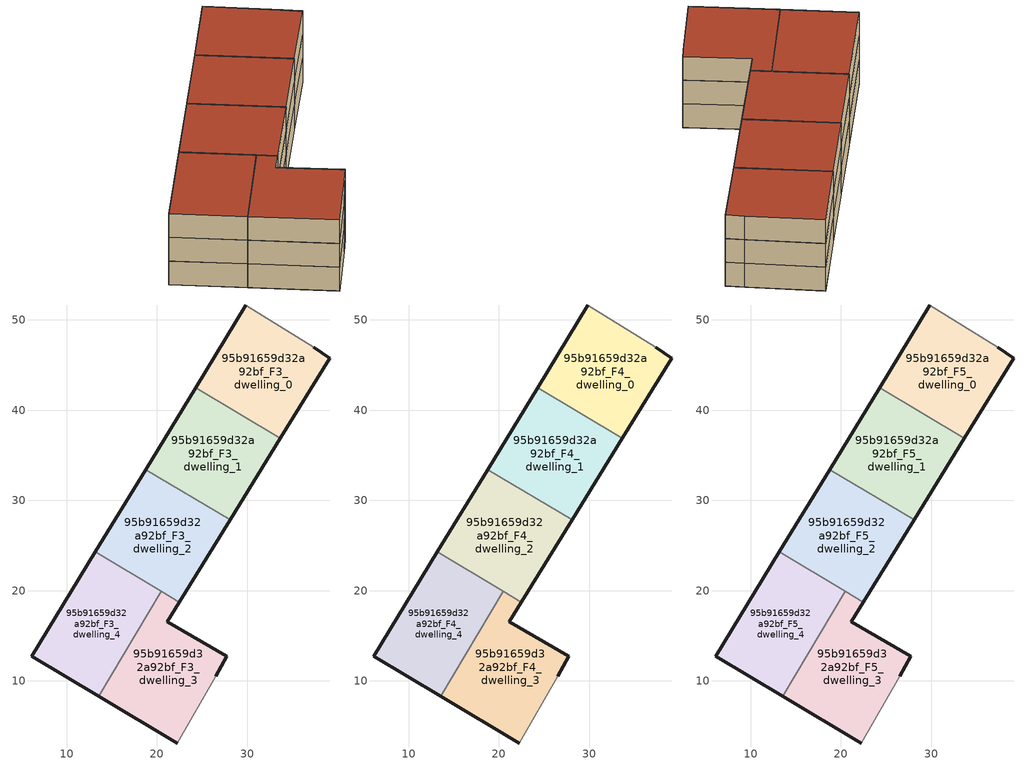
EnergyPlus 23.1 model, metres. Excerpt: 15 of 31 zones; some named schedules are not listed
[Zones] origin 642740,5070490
95b91659d32a92bf_F3_dwelling_0
 floor to 95b91659d32a92bf_F2_dwelling_0 (EU_floor_Construction): 33.69,36.89 39.16,45.74 37.36,46.95 29.85,51.65 24.28,42.5 z9
 wall outside (EU_wall_Construction): 24.28,42.5 29.85,51.65 / 37.36,46.95 39.16,45.74 33.69,36.89 z9:12
 wall to 95b91659d32a92bf_F3_dwelling_1 (EU_wall_Construction): 33.69,36.89 24.28,42.5 z9:12
 wall adiabatic (EU_wall_Construction): 29.85,51.65 37.36,46.95 z9:12
95b91659d32a92bf_F3_dwelling_1
 floor to 95b91659d32a92bf_F2_dwelling_1 (EU_floor_Construction): 28.11,27.83 33.69,36.89 24.28,42.5 18.74,33.42 z9
 wall outside (EU_wall_Construction): 18.74,33.42 24.28,42.5 / 33.69,36.89 28.11,27.83 z9:12
 wall to 95b91659d32a92bf_F3_dwelling_2 (EU_wall_Construction): 28.11,27.83 18.74,33.42 z9:12
95b91659d32a92bf_F3_dwelling_2
 floor to 95b91659d32a92bf_F2_dwelling_2 (EU_floor_Construction): 22.49,18.73 28.11,27.83 18.74,33.42 13.17,24.29 z9
 wall outside (EU_wall_Construction): 13.17,24.29 18.74,33.42 / 28.11,27.83 22.49,18.73 z9:12
 wall to 95b91659d32a92bf_F3_dwelling_4 (EU_wall_Construction): 20.5,19.93 13.17,24.29 z9:12
 wall to 95b91659d32a92bf_F3_dwelling_3 (EU_wall_Construction): 22.49,18.73 20.5,19.93 z9:12
95b91659d32a92bf_F3_dwelling_3
 floor to 95b91659d32a92bf_F2_dwelling_3 (EU_floor_Construction): 22.23,3.12 26.54,10.52 27.74,12.72 21.14,16.53 22.49,18.73 20.5,19.93 13.56,8.29 z9
 wall outside (EU_wall_Construction): 22.23,3.12 13.56,8.29 / 22.49,18.73 21.14,16.53 27.74,12.72 26.54,10.52 z9:12
 wall to 95b91659d32a92bf_F3_dwelling_4 (EU_wall_Construction): 13.56,8.29 20.5,19.93 z9:12
 wall adiabatic (EU_wall_Construction): 26.54,10.52 22.23,3.12 z9:12
95b91659d32a92bf_F3_dwelling_4
 floor to 95b91659d32a92bf_F2_dwelling_4 (EU_floor_Construction): 13.56,8.29 20.5,19.93 13.17,24.29 6.12,12.73 z9
 wall outside (EU_wall_Construction): 13.56,8.29 6.12,12.73 13.17,24.29 z9:12
95b91659d32a92bf_F4_dwelling_0
 floor to 95b91659d32a92bf_F3_dwelling_0 (EU_floor_Construction): 33.69,36.89 39.16,45.74 37.36,46.95 29.85,51.65 24.28,42.5 z12
 wall outside (EU_wall_Construction): 24.28,42.5 29.85,51.65 / 37.36,46.95 39.16,45.74 33.69,36.89 z12:15
 wall to 95b91659d32a92bf_F4_dwelling_1 (EU_wall_Construction): 33.69,36.89 24.28,42.5 z12:15
 wall adiabatic (EU_wall_Construction): 29.85,51.65 37.36,46.95 z12:15
95b91659d32a92bf_F4_dwelling_1
 floor to 95b91659d32a92bf_F3_dwelling_1 (EU_floor_Construction): 28.11,27.83 33.69,36.89 24.28,42.5 18.74,33.42 z12
 wall outside (EU_wall_Construction): 18.74,33.42 24.28,42.5 / 33.69,36.89 28.11,27.83 z12:15
 wall to 95b91659d32a92bf_F4_dwelling_2 (EU_wall_Construction): 28.11,27.83 18.74,33.42 z12:15
95b91659d32a92bf_F4_dwelling_2
 floor to 95b91659d32a92bf_F3_dwelling_2 (EU_floor_Construction): 22.49,18.73 28.11,27.83 18.74,33.42 13.17,24.29 z12
 wall outside (EU_wall_Construction): 13.17,24.29 18.74,33.42 / 28.11,27.83 22.49,18.73 z12:15
 wall to 95b91659d32a92bf_F4_dwelling_4 (EU_wall_Construction): 20.5,19.93 13.17,24.29 z12:15
 wall to 95b91659d32a92bf_F4_dwelling_3 (EU_wall_Construction): 22.49,18.73 20.5,19.93 z12:15
95b91659d32a92bf_F4_dwelling_3
 floor to 95b91659d32a92bf_F3_dwelling_3 (EU_floor_Construction): 22.23,3.12 26.54,10.52 27.74,12.72 21.14,16.53 22.49,18.73 20.5,19.93 13.56,8.29 z12
 wall outside (EU_wall_Construction): 22.23,3.12 13.56,8.29 / 22.49,18.73 21.14,16.53 27.74,12.72 26.54,10.52 z12:15
 wall to 95b91659d32a92bf_F4_dwelling_4 (EU_wall_Construction): 13.56,8.29 20.5,19.93 z12:15
 wall adiabatic (EU_wall_Construction): 26.54,10.52 22.23,3.12 z12:15
95b91659d32a92bf_F4_dwelling_4
 floor to 95b91659d32a92bf_F3_dwelling_4 (EU_floor_Construction): 13.56,8.29 20.5,19.93 13.17,24.29 6.12,12.73 z12
 wall outside (EU_wall_Construction): 13.56,8.29 6.12,12.73 13.17,24.29 z12:15
95b91659d32a92bf_F5_dwelling_0
 floor to 95b91659d32a92bf_F4_dwelling_0 (EU_floor_Construction): 33.69,36.89 39.16,45.74 37.36,46.95 29.85,51.65 24.28,42.5 z15
 wall outside (EU_wall_Construction): 24.28,42.5 29.85,51.65 / 37.36,46.95 39.16,45.74 33.69,36.89 z15:18
 wall to 95b91659d32a92bf_F5_dwelling_1 (EU_wall_Construction): 33.69,36.89 24.28,42.5 z15:18
 wall adiabatic (EU_wall_Construction): 29.85,51.65 37.36,46.95 z15:18
 roof outside (EU_roof_Construction): 37.36,46.95 39.16,45.74 33.69,36.89 24.28,42.5 29.85,51.65 z18
95b91659d32a92bf_F5_dwelling_1
 floor to 95b91659d32a92bf_F4_dwelling_1 (EU_floor_Construction): 28.11,27.83 33.69,36.89 24.28,42.5 18.74,33.42 z15
 wall outside (EU_wall_Construction): 18.74,33.42 24.28,42.5 / 33.69,36.89 28.11,27.83 z15:18
 wall to 95b91659d32a92bf_F5_dwelling_2 (EU_wall_Construction): 28.11,27.83 18.74,33.42 z15:18
 roof outside (EU_roof_Construction): 33.69,36.89 28.11,27.83 18.74,33.42 24.28,42.5 z18
95b91659d32a92bf_F5_dwelling_2
 floor to 95b91659d32a92bf_F4_dwelling_2 (EU_floor_Construction): 22.49,18.73 28.11,27.83 18.74,33.42 13.17,24.29 z15
 wall outside (EU_wall_Construction): 13.17,24.29 18.74,33.42 / 28.11,27.83 22.49,18.73 z15:18
 wall to 95b91659d32a92bf_F5_dwelling_4 (EU_wall_Construction): 20.5,19.93 13.17,24.29 z15:18
 wall to 95b91659d32a92bf_F5_dwelling_3 (EU_wall_Construction): 22.49,18.73 20.5,19.93 z15:18
 roof outside (EU_roof_Construction): 28.11,27.83 22.49,18.73 13.17,24.29 18.74,33.42 z18
95b91659d32a92bf_F5_dwelling_3
 floor to 95b91659d32a92bf_F4_dwelling_3 (EU_floor_Construction): 22.23,3.12 26.54,10.52 27.74,12.72 21.14,16.53 22.49,18.73 20.5,19.93 13.56,8.29 z15
 wall outside (EU_wall_Construction): 22.23,3.12 13.56,8.29 / 22.49,18.73 21.14,16.53 27.74,12.72 26.54,10.52 z15:18
 wall to 95b91659d32a92bf_F5_dwelling_4 (EU_wall_Construction): 13.56,8.29 20.5,19.93 z15:18
 wall adiabatic (EU_wall_Construction): 26.54,10.52 22.23,3.12 z15:18
 roof outside (EU_roof_Construction): 22.49,18.73 21.14,16.53 27.74,12.72 26.54,10.52 22.23,3.12 13.56,8.29 20.5,19.93 z18
95b91659d32a92bf_F5_dwelling_4
 floor to 95b91659d32a92bf_F4_dwelling_4 (EU_floor_Construction): 13.56,8.29 20.5,19.93 13.17,24.29 6.12,12.73 z15
 wall outside (EU_wall_Construction): 13.56,8.29 6.12,12.73 13.17,24.29 z15:18
 roof outside (EU_roof_Construction): 20.5,19.93 13.56,8.29 6.12,12.73 13.17,24.29 z18
[Building]
EU S2 Campaign: North Axis=0; Terrain=City; Solar Distribution=FullExterior
[Site:Location]
Lyon-Bron: Latitude=45.75; Longitude=5; Time Zone=1; Elevation=198
[SizingPeriod:WeatherFileDays]
AnnualSizingPeriod: Begin Month=1; Begin Day of Month=1; End Month=12; End Day of Month=31; Day of Week for Start Day=Monday; Use Weather File Daylight Saving Period=No; Use Weather File Rain and Snow Indicators=No
[MATERIAL]
EU_InternalMass_Material: Roughness=MediumRough; Thickness=0.1; Conductivity=1; Density=1800; Specific Heat=900; Thermal Absorptance=0.9; Solar Absorptance=0.7; Visible Absorptance=0.7
[MATERIAL:NOMASS] Roughness=MediumRough; Thermal Absorptance=0.9; Solar Absorptance=0.7; Visible Absorptance=0.7
Name | Thermal Resistance
EU_wall_NoMass | 2.13739
EU_roof_NoMass | 2.58516
EU_floor_NoMass | 2.09377
[CONSTRUCTION]
EU_wall_Construction: EU_wall_NoMass
EU_roof_Construction: EU_roof_NoMass
EU_floor_Construction: EU_floor_NoMass
EU_InternalMass_Construction: EU_InternalMass_Material
[ZONE] Type=1; Multiplier=1; Ceiling Height=autocalculate; Floor Area=autocalculate; Part of Total Floor Area=Yes
Name | Volume
95b91659d32a92bf_F3_dwelling_0; 95b91659d32a92bf_F4_dwelling_0; 95b91659d32a92bf_F5_dwelling_0 | 349.036
95b91659d32a92bf_F3_dwelling_1; 95b91659d32a92bf_F4_dwelling_1; 95b91659d32a92bf_F5_dwelling_1 | 349.023
95b91659d32a92bf_F3_dwelling_2; 95b91659d32a92bf_F4_dwelling_2; 95b91659d32a92bf_F5_dwelling_2 | 349.032
95b91659d32a92bf_F3_dwelling_3; 95b91659d32a92bf_F4_dwelling_3; 95b91659d32a92bf_F5_dwelling_3 | 349.051
95b91659d32a92bf_F3_dwelling_4; 95b91659d32a92bf_F4_dwelling_4; 95b91659d32a92bf_F5_dwelling_4 | 349.031
[INTERNALMASS] Construction=EU_InternalMass_Construction
Name | Zone or ZoneList | Surface Area
95b91659d32a92bf_F3_dwelling_0_EU_InternalMass | 95b91659d32a92bf_F3_dwelling_0 | 116.345
95b91659d32a92bf_F3_dwelling_1_EU_InternalMass | 95b91659d32a92bf_F3_dwelling_1 | 116.341
95b91659d32a92bf_F3_dwelling_2_EU_InternalMass | 95b91659d32a92bf_F3_dwelling_2 | 116.344
95b91659d32a92bf_F3_dwelling_3_EU_InternalMass | 95b91659d32a92bf_F3_dwelling_3 | 116.351
95b91659d32a92bf_F3_dwelling_4_EU_InternalMass | 95b91659d32a92bf_F3_dwelling_4 | 116.341
95b91659d32a92bf_F4_dwelling_0_EU_InternalMass | 95b91659d32a92bf_F4_dwelling_0 | 116.345
95b91659d32a92bf_F4_dwelling_1_EU_InternalMass | 95b91659d32a92bf_F4_dwelling_1 | 116.341
95b91659d32a92bf_F4_dwelling_2_EU_InternalMass | 95b91659d32a92bf_F4_dwelling_2 | 116.344
95b91659d32a92bf_F4_dwelling_3_EU_InternalMass | 95b91659d32a92bf_F4_dwelling_3 | 116.351
95b91659d32a92bf_F4_dwelling_4_EU_InternalMass | 95b91659d32a92bf_F4_dwelling_4 | 116.341
95b91659d32a92bf_F5_dwelling_0_EU_InternalMass | 95b91659d32a92bf_F5_dwelling_0 | 116.345
95b91659d32a92bf_F5_dwelling_1_EU_InternalMass | 95b91659d32a92bf_F5_dwelling_1 | 116.341
95b91659d32a92bf_F5_dwelling_2_EU_InternalMass | 95b91659d32a92bf_F5_dwelling_2 | 116.344
95b91659d32a92bf_F5_dwelling_3_EU_InternalMass | 95b91659d32a92bf_F5_dwelling_3 | 116.351
95b91659d32a92bf_F5_dwelling_4_EU_InternalMass | 95b91659d32a92bf_F5_dwelling_4 | 116.341
[OTHEREQUIPMENT] Fuel Type=Electricity; Design Level Calculation Method=Watts/Area; Power per Zone Floor Area=1; Fraction Latent=0; Fraction Radiant=0; Fraction Lost=0; Carbon Dioxide Generation Rate=0; EndUse Subcategory=EU_Step8_InternalGains
Name | Zone or ZoneList or Space or SpaceList | Schedule
EU_Step8_InternalGain_95b91659d32a92bf_F3_dwelling_0_f000 | 95b91659d32a92bf_F3_dwelling_0 | EU_Step8_GainSchedule_95b91659d32a92bf_F3_dwelling_0_f000
EU_Step8_InternalGain_95b91659d32a92bf_F3_dwelling_1_f000 | 95b91659d32a92bf_F3_dwelling_1 | EU_Step8_GainSchedule_95b91659d32a92bf_F3_dwelling_1_f000
EU_Step8_InternalGain_95b91659d32a92bf_F3_dwelling_2_f000 | 95b91659d32a92bf_F3_dwelling_2 | EU_Step8_GainSchedule_95b91659d32a92bf_F3_dwelling_2_f000
EU_Step8_InternalGain_95b91659d32a92bf_F3_dwelling_3_f000 | 95b91659d32a92bf_F3_dwelling_3 | EU_Step8_GainSchedule_95b91659d32a92bf_F3_dwelling_3_f000
EU_Step8_InternalGain_95b91659d32a92bf_F3_dwelling_4_f000 | 95b91659d32a92bf_F3_dwelling_4 | EU_Step8_GainSchedule_95b91659d32a92bf_F3_dwelling_4_f000
EU_Step8_InternalGain_95b91659d32a92bf_F4_dwelling_0_f000 | 95b91659d32a92bf_F4_dwelling_0 | EU_Step8_GainSchedule_95b91659d32a92bf_F4_dwelling_0_f000
EU_Step8_InternalGain_95b91659d32a92bf_F4_dwelling_1_f000 | 95b91659d32a92bf_F4_dwelling_1 | EU_Step8_GainSchedule_95b91659d32a92bf_F4_dwelling_1_f000
EU_Step8_InternalGain_95b91659d32a92bf_F4_dwelling_2_f000 | 95b91659d32a92bf_F4_dwelling_2 | EU_Step8_GainSchedule_95b91659d32a92bf_F4_dwelling_2_f000
EU_Step8_InternalGain_95b91659d32a92bf_F4_dwelling_3_f000 | 95b91659d32a92bf_F4_dwelling_3 | EU_Step8_GainSchedule_95b91659d32a92bf_F4_dwelling_3_f000
EU_Step8_InternalGain_95b91659d32a92bf_F4_dwelling_4_f000 | 95b91659d32a92bf_F4_dwelling_4 | EU_Step8_GainSchedule_95b91659d32a92bf_F4_dwelling_4_f000
EU_Step8_InternalGain_95b91659d32a92bf_F5_dwelling_0_f000 | 95b91659d32a92bf_F5_dwelling_0 | EU_Step8_GainSchedule_95b91659d32a92bf_F5_dwelling_0_f000
EU_Step8_InternalGain_95b91659d32a92bf_F5_dwelling_1_f000 | 95b91659d32a92bf_F5_dwelling_1 | EU_Step8_GainSchedule_95b91659d32a92bf_F5_dwelling_1_f000
EU_Step8_InternalGain_95b91659d32a92bf_F5_dwelling_2_f000 | 95b91659d32a92bf_F5_dwelling_2 | EU_Step8_GainSchedule_95b91659d32a92bf_F5_dwelling_2_f000
EU_Step8_InternalGain_95b91659d32a92bf_F5_dwelling_3_f000 | 95b91659d32a92bf_F5_dwelling_3 | EU_Step8_GainSchedule_95b91659d32a92bf_F5_dwelling_3_f000
EU_Step8_InternalGain_95b91659d32a92bf_F5_dwelling_4_f000 | 95b91659d32a92bf_F5_dwelling_4 | EU_Step8_GainSchedule_95b91659d32a92bf_F5_dwelling_4_f000
[ZONEVENTILATION:DESIGNFLOWRATE] Schedule=EU_AlwaysOn; Design Flow Rate Calculation Method=AirChanges/Hour; Air Changes per Hour=0.487355; Ventilation Type=Natural; Fan Pressure Rise=0; Fan Total Efficiency=1; Constant Term Coefficient=1; Temperature Term Coefficient=0; Velocity Term Coefficient=0; Velocity Squared Term Coefficient=0; Minimum Indoor Temperature=-100; Maximum Indoor Temperature=100; Delta Temperature=-100; Minimum Outdoor Temperature=-100; Maximum Outdoor Temperature=100; Maximum Wind Speed=40
Name | Zone or ZoneList or Space or SpaceList
EU_ConstantAir_95b91659d32a92bf_F3_dwelling_0 | 95b91659d32a92bf_F3_dwelling_0
EU_ConstantAir_95b91659d32a92bf_F3_dwelling_1 | 95b91659d32a92bf_F3_dwelling_1
EU_ConstantAir_95b91659d32a92bf_F3_dwelling_2 | 95b91659d32a92bf_F3_dwelling_2
EU_ConstantAir_95b91659d32a92bf_F3_dwelling_3 | 95b91659d32a92bf_F3_dwelling_3
EU_ConstantAir_95b91659d32a92bf_F3_dwelling_4 | 95b91659d32a92bf_F3_dwelling_4
EU_ConstantAir_95b91659d32a92bf_F4_dwelling_0 | 95b91659d32a92bf_F4_dwelling_0
EU_ConstantAir_95b91659d32a92bf_F4_dwelling_1 | 95b91659d32a92bf_F4_dwelling_1
EU_ConstantAir_95b91659d32a92bf_F4_dwelling_2 | 95b91659d32a92bf_F4_dwelling_2
EU_ConstantAir_95b91659d32a92bf_F4_dwelling_3 | 95b91659d32a92bf_F4_dwelling_3
EU_ConstantAir_95b91659d32a92bf_F4_dwelling_4 | 95b91659d32a92bf_F4_dwelling_4
EU_ConstantAir_95b91659d32a92bf_F5_dwelling_0 | 95b91659d32a92bf_F5_dwelling_0
EU_ConstantAir_95b91659d32a92bf_F5_dwelling_1 | 95b91659d32a92bf_F5_dwelling_1
EU_ConstantAir_95b91659d32a92bf_F5_dwelling_2 | 95b91659d32a92bf_F5_dwelling_2
EU_ConstantAir_95b91659d32a92bf_F5_dwelling_3 | 95b91659d32a92bf_F5_dwelling_3
EU_ConstantAir_95b91659d32a92bf_F5_dwelling_4 | 95b91659d32a92bf_F5_dwelling_4
[HVACTEMPLATE:ZONE:IDEALLOADSAIRSYSTEM] System Availability Schedule=EU_AlwaysOn; Maximum Heating Supply Air Temperature=50; Minimum Cooling Supply Air Temperature=13; Maximum Heating Supply Air Humidity Ratio=0.0156; Minimum Cooling Supply Air Humidity Ratio=0.0077; Heating Limit=NoLimit; Cooling Limit=NoLimit; Heating Availability Schedule=EU_AlwaysOn; Cooling Availability Schedule=EU_CoolingOff; Dehumidification Control Type=ConstantSensibleHeatRatio; Cooling Sensible Heat Ratio=0.7; Dehumidification Setpoint=60; Humidification Control Type=None; Humidification Setpoint=30; Outdoor Air Method=None; Outdoor Air Flow Rate per Person=0.00944; Outdoor Air Flow Rate per Zone Floor Area=0; Outdoor Air Flow Rate per Zone=0; Demand Controlled Ventilation Type=None; Outdoor Air Economizer Type=NoEconomizer; Heat Recovery Type=None; Sensible Heat Recovery Effectiveness=0.7; Latent Heat Recovery Effectiveness=0.65
Name | Template Thermostat
95b91659d32a92bf_F3_dwelling_0 | EU_HeatOnly_95b91659d32a92bf_F3_dwelling_0
95b91659d32a92bf_F3_dwelling_1 | EU_HeatOnly_95b91659d32a92bf_F3_dwelling_1
95b91659d32a92bf_F3_dwelling_2 | EU_HeatOnly_95b91659d32a92bf_F3_dwelling_2
95b91659d32a92bf_F3_dwelling_3 | EU_HeatOnly_95b91659d32a92bf_F3_dwelling_3
95b91659d32a92bf_F3_dwelling_4 | EU_HeatOnly_95b91659d32a92bf_F3_dwelling_4
95b91659d32a92bf_F4_dwelling_0 | EU_HeatOnly_95b91659d32a92bf_F4_dwelling_0
95b91659d32a92bf_F4_dwelling_1 | EU_HeatOnly_95b91659d32a92bf_F4_dwelling_1
95b91659d32a92bf_F4_dwelling_2 | EU_HeatOnly_95b91659d32a92bf_F4_dwelling_2
95b91659d32a92bf_F4_dwelling_3 | EU_HeatOnly_95b91659d32a92bf_F4_dwelling_3
95b91659d32a92bf_F4_dwelling_4 | EU_HeatOnly_95b91659d32a92bf_F4_dwelling_4
95b91659d32a92bf_F5_dwelling_0 | EU_HeatOnly_95b91659d32a92bf_F5_dwelling_0
95b91659d32a92bf_F5_dwelling_1 | EU_HeatOnly_95b91659d32a92bf_F5_dwelling_1
95b91659d32a92bf_F5_dwelling_2 | EU_HeatOnly_95b91659d32a92bf_F5_dwelling_2
95b91659d32a92bf_F5_dwelling_3 | EU_HeatOnly_95b91659d32a92bf_F5_dwelling_3
95b91659d32a92bf_F5_dwelling_4 | EU_HeatOnly_95b91659d32a92bf_F5_dwelling_4
[SIZING:ZONE] Zone Cooling Design Supply Air Temperature Input Method=SupplyAirTemperature; Zone Cooling Design Supply Air Temperature=13; Zone Heating Design Supply Air Temperature Input Method=SupplyAirTemperature; Zone Heating Design Supply Air Temperature=50; Zone Cooling Design Supply Air Humidity Ratio=0.008; Zone Heating Design Supply Air Humidity Ratio=0.008; Cooling Design Air Flow Method=DesignDay; Cooling Design Air Flow Rate=0; Cooling Minimum Air Flow per Zone Floor Area=0.000762; Cooling Minimum Air Flow=0; Cooling Minimum Air Flow Fraction=0.2; Heating Design Air Flow Method=DesignDay; Heating Design Air Flow Rate=0; Heating Maximum Air Flow per Zone Floor Area=0.002032; Heating Maximum Air Flow=0.141576; Heating Maximum Air Flow Fraction=0.3; Account for Dedicated Outdoor Air System=No; Dedicated Outdoor Air System Control Strategy=NeutralSupplyAir; Dedicated Outdoor Air Low Setpoint Temperature for Design=autosize; Dedicated Outdoor Air High Setpoint Temperature for Design=autosize; Zone Load Sizing Method=Sensible Load Only No Latent Load; Zone Latent Cooling Design Supply Air Humidity Ratio Input Method=HumidityRatioDifference; Zone Cooling Design Supply Air Humidity Ratio Difference=0.005; Zone Latent Heating Design Supply Air Humidity Ratio Input Method=HumidityRatioDifference; Zone Humidification Design Supply Air Humidity Ratio Difference=0.005
95b91659d32a92bf_F3_dwelling_0; 95b91659d32a92bf_F3_dwelling_1; 95b91659d32a92bf_F3_dwelling_2; 95b91659d32a92bf_F3_dwelling_3; 95b91659d32a92bf_F3_dwelling_4; 95b91659d32a92bf_F4_dwelling_0; 95b91659d32a92bf_F4_dwelling_1; 95b91659d32a92bf_F4_dwelling_2; 95b91659d32a92bf_F4_dwelling_3; 95b91659d32a92bf_F4_dwelling_4; 95b91659d32a92bf_F5_dwelling_0; 95b91659d32a92bf_F5_dwelling_1; 95b91659d32a92bf_F5_dwelling_2; 95b91659d32a92bf_F5_dwelling_3; 95b91659d32a92bf_F5_dwelling_4
[SCHEDULE:FILE] Column Number=1; Rows to Skip at Top=0; Number of Hours of Data=8760; Column Separator=Comma; Interpolate to Timestep=No; Minutes per Item=60; Adjust Schedule for Daylight Savings=Yes
Name | File
EU_Step8_GainSchedule_95b91659d32a92bf_F3_dwelling_0_f000 | ../../schedules/95b91659d32a92bf/95b91659d32a92bf_F3_dwelling_0_f000_gain.csv
EU_Step8_GainSchedule_95b91659d32a92bf_F3_dwelling_1_f000 | ../../schedules/95b91659d32a92bf/95b91659d32a92bf_F3_dwelling_1_f000_gain.csv
EU_Step8_GainSchedule_95b91659d32a92bf_F3_dwelling_2_f000 | ../../schedules/95b91659d32a92bf/95b91659d32a92bf_F3_dwelling_2_f000_gain.csv
EU_Step8_GainSchedule_95b91659d32a92bf_F3_dwelling_3_f000 | ../../schedules/95b91659d32a92bf/95b91659d32a92bf_F3_dwelling_3_f000_gain.csv
EU_Step8_GainSchedule_95b91659d32a92bf_F3_dwelling_4_f000 | ../../schedules/95b91659d32a92bf/95b91659d32a92bf_F3_dwelling_4_f000_gain.csv
EU_Step8_GainSchedule_95b91659d32a92bf_F4_dwelling_0_f000 | ../../schedules/95b91659d32a92bf/95b91659d32a92bf_F4_dwelling_0_f000_gain.csv
EU_Step8_GainSchedule_95b91659d32a92bf_F4_dwelling_1_f000 | ../../schedules/95b91659d32a92bf/95b91659d32a92bf_F4_dwelling_1_f000_gain.csv
EU_Step8_GainSchedule_95b91659d32a92bf_F4_dwelling_2_f000 | ../../schedules/95b91659d32a92bf/95b91659d32a92bf_F4_dwelling_2_f000_gain.csv
EU_Step8_GainSchedule_95b91659d32a92bf_F4_dwelling_3_f000 | ../../schedules/95b91659d32a92bf/95b91659d32a92bf_F4_dwelling_3_f000_gain.csv
EU_Step8_GainSchedule_95b91659d32a92bf_F4_dwelling_4_f000 | ../../schedules/95b91659d32a92bf/95b91659d32a92bf_F4_dwelling_4_f000_gain.csv
